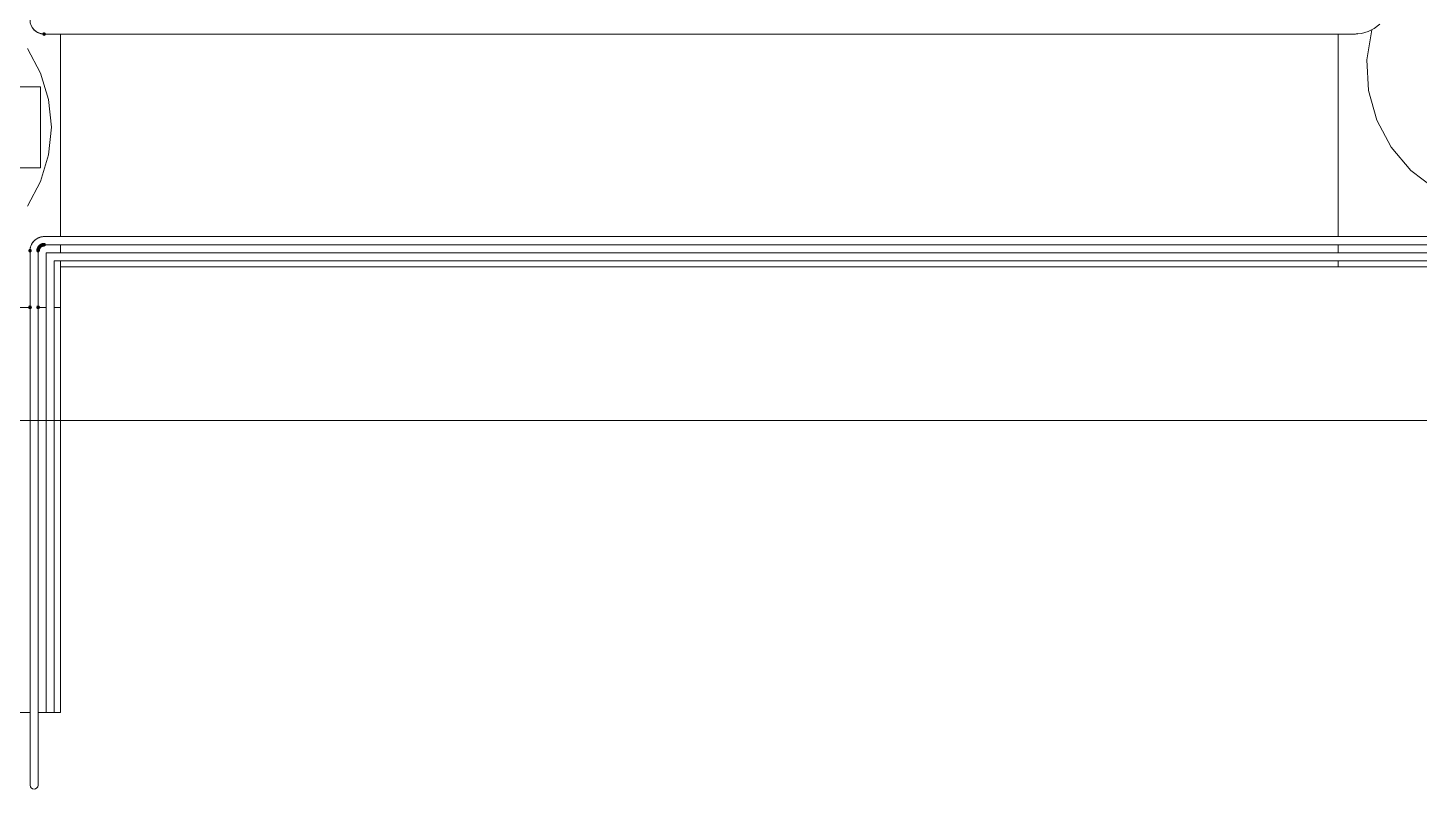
# Model space of a CAD drawing. Header units: millimetres. Extents: x -546 to 1681, y -650 to 1730.
# Drawn here: x 411 to 479.8, y 248.2 to 285.8 of the extents above; entities that cross this region are included whole.
import ezdxf

# ---------------------------------------------------------------- set-up
doc = ezdxf.new("R2010")
doc.units = ezdxf.units.MM

msp = doc.modelspace()

# ---------------------------------------------------------------- hatches: boundary and pattern name
h = msp.add_hatch(color=7)
h.dxf.hatch_style = 2
h.paths.add_polyline_path([(411.813, 285.545), (411.749, 285.519), (411.723, 285.455), (411.749, 285.392), (411.813, 285.365), (411.883, 285.392), (411.91, 285.455), (411.883, 285.519)])
h = msp.add_hatch(color=7)
h.dxf.hatch_style = 2
h.paths.add_polyline_path([(411.509, 274.989), (411.49, 274.923), (411.524, 274.863), (411.591, 274.845), (411.651, 274.879), (411.676, 274.954), (411.642, 275.014), (411.575, 275.032)])
h = msp.add_hatch(color=7)
h.dxf.hatch_style = 2
h.paths.add_polyline_path([(411.519, 275.003), (411.497, 274.938), (411.527, 274.876), (411.592, 274.853), (411.654, 274.883), (411.684, 274.957), (411.654, 275.019), (411.589, 275.042)])
h = msp.add_hatch(color=7)
h.dxf.hatch_style = 2
h.paths.add_polyline_path([(411.527, 275.012), (411.505, 274.947), (411.535, 274.885), (411.6, 274.862), (411.662, 274.892), (411.692, 274.966), (411.662, 275.028), (411.597, 275.051)])
h = msp.add_hatch(color=7)
h.dxf.hatch_style = 2
h.paths.add_polyline_path([(411.535, 275.021), (411.513, 274.956), (411.543, 274.894), (411.608, 274.871), (411.67, 274.901), (411.7, 274.975), (411.67, 275.037), (411.605, 275.06)])
h = msp.add_hatch(color=7)
h.dxf.hatch_style = 2
h.paths.add_polyline_path([(411.551, 275.037), (411.521, 274.975), (411.543, 274.91), (411.605, 274.88), (411.67, 274.903), (411.709, 274.973), (411.687, 275.038), (411.625, 275.068)])
h = msp.add_hatch(color=7)
h.dxf.hatch_style = 2
h.paths.add_polyline_path([(411.56, 275.045), (411.53, 274.983), (411.552, 274.918), (411.614, 274.888), (411.679, 274.911), (411.718, 274.981), (411.696, 275.046), (411.634, 275.076)])
h = msp.add_hatch(color=7)
h.dxf.hatch_style = 2
h.paths.add_polyline_path([(411.573, 275.057), (411.539, 274.997), (411.558, 274.931), (411.617, 274.897), (411.684, 274.915), (411.727, 274.982), (411.709, 275.048), (411.649, 275.082)])
h = msp.add_hatch(color=7)
h.dxf.hatch_style = 2
h.paths.add_polyline_path([(411.586, 275.067), (411.549, 275.009), (411.564, 274.942), (411.622, 274.905), (411.689, 274.919), (411.699, 274.926), (411.736, 274.985), (411.721, 275.052), (411.663, 275.089), (411.596, 275.074)])
h = msp.add_hatch(color=7)
h.dxf.hatch_style = 2
h.paths.add_polyline_path([(411.596, 275.074), (411.559, 275.016), (411.574, 274.949), (411.632, 274.912), (411.699, 274.926), (411.709, 274.933), (411.746, 274.992), (411.731, 275.059), (411.673, 275.096), (411.606, 275.081)])
h = msp.add_hatch(color=7)
h.dxf.hatch_style = 2
h.paths.add_polyline_path([(411.611, 275.084), (411.57, 275.029), (411.58, 274.961), (411.636, 274.92), (411.704, 274.93), (411.714, 274.936), (411.755, 274.991), (411.745, 275.059), (411.689, 275.1), (411.621, 275.09)])
h = msp.add_hatch(color=7)
h.dxf.hatch_style = 2
h.paths.add_polyline_path([(411.625, 275.092), (411.581, 275.039), (411.589, 274.97), (411.642, 274.927), (411.711, 274.934), (411.722, 274.94), (411.765, 274.994), (411.758, 275.062), (411.704, 275.105), (411.636, 275.098)])
h = msp.add_hatch(color=7)
h.dxf.hatch_style = 2
h.paths.add_polyline_path([(411.632, 275.096), (411.591, 275.041), (411.601, 274.973), (411.657, 274.932), (411.725, 274.942), (411.735, 274.948), (411.776, 275.003), (411.766, 275.071), (411.71, 275.112), (411.642, 275.102)])
h = msp.add_hatch(color=7)
h.dxf.hatch_style = 2
h.paths.add_polyline_path([(411.651, 275.107), (411.604, 275.057), (411.607, 274.988), (411.657, 274.941), (411.726, 274.943), (411.737, 274.948), (411.784, 274.999), (411.782, 275.067), (411.731, 275.114), (411.662, 275.112)])
h = msp.add_hatch(color=7)
h.dxf.hatch_style = 2
h.paths.add_polyline_path([(411.669, 275.115), (411.618, 275.068), (411.615, 274.999), (411.662, 274.949), (411.73, 274.946), (411.741, 274.95), (411.792, 274.996), (411.795, 275.065), (411.749, 275.116), (411.68, 275.119)])
h = msp.add_hatch(color=7)
h.dxf.hatch_style = 2
h.paths.add_polyline_path([(411.682, 275.12), (411.63, 275.074), (411.625, 275.006), (411.67, 274.954), (411.739, 274.949), (411.751, 274.953), (411.803, 274.998), (411.808, 275.067), (411.763, 275.119), (411.694, 275.124)])
h = msp.add_hatch(color=7)
h.dxf.hatch_style = 2
h.paths.add_polyline_path([(411.692, 275.123), (411.641, 275.076), (411.638, 275.007), (411.685, 274.957), (411.753, 274.954), (411.764, 274.958), (411.815, 275.004), (411.818, 275.073), (411.772, 275.124), (411.703, 275.127)])
h = msp.add_hatch(color=7)
h.dxf.hatch_style = 2
h.paths.add_polyline_path([(411.712, 275.13), (411.657, 275.088), (411.646, 275.02), (411.687, 274.965), (411.755, 274.955), (411.767, 274.958), (411.823, 274.999), (411.833, 275.067), (411.792, 275.122), (411.724, 275.133)])
h = msp.add_hatch(color=7)
h.dxf.hatch_style = 2
h.paths.add_polyline_path([(411.722, 275.132), (411.668, 275.09), (411.659, 275.022), (411.701, 274.967), (411.769, 274.958), (411.78, 274.961), (411.835, 275.004), (411.843, 275.072), (411.801, 275.126), (411.733, 275.135)])
h = msp.add_hatch(color=7)
h.dxf.hatch_style = 2
h.paths.add_polyline_path([(411.742, 275.137), (411.683, 275.1), (411.668, 275.033), (411.704, 274.975), (411.771, 274.959), (411.783, 274.961), (411.842, 274.998), (411.857, 275.065), (411.821, 275.123), (411.754, 275.139)])
h = msp.add_hatch(color=7)
h.dxf.hatch_style = 2
h.paths.add_polyline_path([(411.754, 275.139), (411.695, 275.102), (411.68, 275.035), (411.716, 274.977), (411.783, 274.961), (411.795, 274.963), (411.854, 275), (411.869, 275.067), (411.833, 275.125), (411.766, 275.141)])
h = msp.add_hatch(color=7)
h.dxf.hatch_style = 2
h.paths.add_polyline_path([(411.773, 275.142), (411.712, 275.11), (411.691, 275.045), (411.723, 274.984), (411.788, 274.963), (411.8, 274.964), (411.861, 274.995), (411.882, 275.061), (411.851, 275.122), (411.785, 275.143)])
h = msp.add_hatch(color=7)
h.dxf.hatch_style = 2
h.paths.add_polyline_path([(411.785, 275.143), (411.724, 275.111), (411.703, 275.046), (411.735, 274.985), (411.8, 274.964), (411.812, 274.965), (411.873, 274.996), (411.894, 275.062), (411.863, 275.123), (411.797, 275.144)])
h = msp.add_hatch(color=7)
h.dxf.hatch_style = 2
h.paths.add_polyline_path([(411.797, 275.144), (411.736, 275.112), (411.715, 275.047), (411.747, 274.986), (411.812, 274.965), (411.824, 274.966), (411.885, 274.997), (411.906, 275.063), (411.875, 275.124), (411.809, 275.145)])
h = msp.add_hatch(color=7)
h.dxf.hatch_style = 2
h.paths.add_polyline_path([(411.817, 275.145), (411.753, 275.119), (411.727, 275.055), (411.753, 274.992), (411.817, 274.965), (411.883, 274.992), (411.91, 275.055), (411.883, 275.119)])
h = msp.add_hatch(color=7)
h.dxf.hatch_style = 2
h.paths.add_polyline_path([(411.21, 274.762), (411.183, 274.826), (411.12, 274.852), (411.056, 274.826), (411.03, 274.762), (411.056, 274.692), (411.12, 274.665), (411.183, 274.692)])
h = msp.add_hatch(color=7)
h.dxf.hatch_style = 2
h.paths.add_polyline_path([(411.43, 274.775), (411.451, 274.709), (411.512, 274.678), (411.578, 274.699), (411.609, 274.76), (411.61, 274.772), (411.589, 274.837), (411.528, 274.869), (411.463, 274.848), (411.431, 274.787)])
h = msp.add_hatch(color=7)
h.dxf.hatch_style = 2
h.paths.add_polyline_path([(411.43, 274.755), (411.456, 274.692), (411.52, 274.665), (411.583, 274.692), (411.61, 274.755), (411.61, 274.767), (411.583, 274.831), (411.52, 274.857), (411.456, 274.831), (411.43, 274.767)])
h = msp.add_hatch(color=7)
h.dxf.hatch_style = 2
h.paths.add_polyline_path([(411.431, 274.787), (411.452, 274.722), (411.512, 274.69), (411.578, 274.71), (411.61, 274.771), (411.611, 274.782), (411.591, 274.848), (411.53, 274.88), (411.464, 274.859), (411.432, 274.798)])
h = msp.add_hatch(color=7)
h.dxf.hatch_style = 2
h.paths.add_polyline_path([(411.433, 274.805), (411.448, 274.738), (411.507, 274.701), (411.574, 274.717), (411.61, 274.775), (411.612, 274.787), (411.597, 274.854), (411.538, 274.891), (411.471, 274.875), (411.435, 274.817)])
h = msp.add_hatch(color=7)
h.dxf.hatch_style = 2
h.paths.add_polyline_path([(411.435, 274.817), (411.45, 274.75), (411.509, 274.713), (411.576, 274.729), (411.612, 274.787), (411.614, 274.799), (411.599, 274.866), (411.54, 274.903), (411.473, 274.887), (411.437, 274.829)])
h = msp.add_hatch(color=7)
h.dxf.hatch_style = 2
h.paths.add_polyline_path([(411.438, 274.836), (411.449, 274.768), (411.504, 274.727), (411.572, 274.737), (411.613, 274.792), (411.616, 274.804), (411.606, 274.872), (411.55, 274.914), (411.482, 274.903), (411.441, 274.848)])
h = msp.add_hatch(color=7)
h.dxf.hatch_style = 2
h.paths.add_polyline_path([(411.442, 274.85), (411.451, 274.782), (411.505, 274.739), (411.573, 274.748), (411.615, 274.803), (411.618, 274.814), (411.61, 274.882), (411.555, 274.924), (411.487, 274.915), (411.445, 274.861)])
h = msp.add_hatch(color=7)
h.dxf.hatch_style = 2
h.paths.add_polyline_path([(411.444, 274.859), (411.455, 274.791), (411.51, 274.75), (411.578, 274.76), (411.619, 274.815), (411.622, 274.827), (411.612, 274.895), (411.556, 274.937), (411.488, 274.926), (411.447, 274.871)])
h = msp.add_hatch(color=7)
h.dxf.hatch_style = 2
h.paths.add_polyline_path([(411.45, 274.88), (411.453, 274.811), (411.504, 274.765), (411.573, 274.768), (411.619, 274.818), (411.623, 274.829), (411.62, 274.898), (411.569, 274.945), (411.501, 274.942), (411.454, 274.891)])
h = msp.add_hatch(color=7)
h.dxf.hatch_style = 2
h.paths.add_polyline_path([(411.457, 274.897), (411.454, 274.829), (411.501, 274.778), (411.57, 274.776), (411.621, 274.823), (411.626, 274.834), (411.628, 274.903), (411.581, 274.953), (411.512, 274.955), (411.462, 274.908)])
h = msp.add_hatch(color=7)
h.dxf.hatch_style = 2
h.paths.add_polyline_path([(411.462, 274.908), (411.459, 274.84), (411.506, 274.789), (411.575, 274.787), (411.626, 274.834), (411.631, 274.845), (411.633, 274.914), (411.586, 274.964), (411.517, 274.966), (411.467, 274.919)])
h = msp.add_hatch(color=7)
h.dxf.hatch_style = 2
h.paths.add_polyline_path([(411.467, 274.919), (411.464, 274.851), (411.511, 274.8), (411.58, 274.798), (411.631, 274.845), (411.636, 274.856), (411.638, 274.925), (411.591, 274.975), (411.522, 274.977), (411.472, 274.93)])
h = msp.add_hatch(color=7)
h.dxf.hatch_style = 2
h.paths.add_polyline_path([(411.475, 274.936), (411.467, 274.868), (411.511, 274.814), (411.579, 274.807), (411.633, 274.85), (411.639, 274.861), (411.646, 274.93), (411.603, 274.983), (411.534, 274.99), (411.481, 274.947)])
h = msp.add_hatch(color=7)
h.dxf.hatch_style = 2
h.paths.add_polyline_path([(411.482, 274.95), (411.472, 274.882), (411.513, 274.827), (411.581, 274.817), (411.637, 274.858), (411.643, 274.868), (411.653, 274.936), (411.612, 274.991), (411.544, 275.001), (411.488, 274.96)])
h = msp.add_hatch(color=7)
h.dxf.hatch_style = 2
h.paths.add_polyline_path([(411.492, 274.966), (411.477, 274.899), (411.514, 274.84), (411.581, 274.826), (411.639, 274.863), (411.646, 274.873), (411.661, 274.94), (411.624, 274.998), (411.557, 275.013), (411.499, 274.976)])
h = msp.add_hatch(color=7)
h.dxf.hatch_style = 2
h.paths.add_polyline_path([(411.499, 274.976), (411.484, 274.909), (411.521, 274.85), (411.588, 274.836), (411.646, 274.873), (411.653, 274.883), (411.668, 274.95), (411.631, 275.008), (411.564, 275.023), (411.506, 274.986)])
h = msp.add_hatch(color=7)
h.dxf.hatch_style = 2
h.paths.add_polyline_path([(411.21, 271.974), (411.183, 272.038), (411.12, 272.064), (411.056, 272.038), (411.03, 271.974), (411.03, 271.963), (411.056, 271.9), (411.12, 271.873), (411.183, 271.9), (411.21, 271.963)])
h = msp.add_hatch(color=7)
h.dxf.hatch_style = 2
h.paths.add_polyline_path([(411.21, 271.963), (411.183, 272.027), (411.12, 272.053), (411.056, 272.027), (411.03, 271.963), (411.03, 271.951), (411.056, 271.888), (411.12, 271.861), (411.183, 271.888), (411.21, 271.951)])
h = msp.add_hatch(color=7)
h.dxf.hatch_style = 2
h.paths.add_polyline_path([(411.43, 271.963), (411.456, 271.9), (411.52, 271.873), (411.583, 271.9), (411.61, 271.963), (411.61, 271.974), (411.583, 272.038), (411.52, 272.064), (411.456, 272.038), (411.43, 271.974)])
h = msp.add_hatch(color=7)
h.dxf.hatch_style = 2
h.paths.add_polyline_path([(411.43, 271.951), (411.456, 271.888), (411.52, 271.861), (411.583, 271.888), (411.61, 271.951), (411.61, 271.963), (411.583, 272.027), (411.52, 272.053), (411.456, 272.027), (411.43, 271.963)])

# ---------------------------------------------------------------- linework, layer by layer
at = {"color": 7, "lineweight": 0}
for points in [[(411.82, 285.455), (411.679, 285.469), (411.547, 285.51), (411.429, 285.575), (411.325, 285.66), (411.239, 285.764), (411.175, 285.883), (411.134, 286.014), (411.12, 286.155)], [(411.227, 285.783), (411.242, 285.759)], [(411.227, 285.783), (411.242, 285.759)], [(411.242, 285.759), (411.259, 285.737)], [(411.242, 285.759), (411.259, 285.737)], [(411.259, 285.737), (411.276, 285.714)], [(411.259, 285.737), (411.276, 285.714)], [(411.276, 285.714), (411.294, 285.693)], [(411.276, 285.714), (411.294, 285.693)], [(411.294, 285.693), (411.313, 285.672)], [(411.294, 285.693), (411.313, 285.672)], [(411.313, 285.672), (411.332, 285.652)], [(411.313, 285.672), (411.332, 285.652)], [(411.332, 285.652), (411.353, 285.633)], [(411.332, 285.652), (411.353, 285.633)], [(411.353, 285.633), (411.374, 285.615)], [(411.353, 285.633), (411.374, 285.615)], [(411.374, 285.615), (411.396, 285.598)], [(411.374, 285.615), (411.396, 285.598)], [(411.396, 285.598), (411.419, 285.581)], [(411.396, 285.598), (411.419, 285.581)], [(411.419, 285.581), (411.442, 285.566)], [(411.419, 285.581), (411.442, 285.566)], [(411.442, 285.566), (411.466, 285.551)], [(411.442, 285.566), (411.466, 285.551)], [(411.466, 285.551), (411.49, 285.537)], [(411.466, 285.551), (411.49, 285.537)], [(411.49, 285.537), (411.515, 285.524)], [(411.49, 285.537), (411.515, 285.524)], [(411.515, 285.524), (411.541, 285.513)], [(411.515, 285.524), (411.541, 285.513)], [(411.541, 285.513), (411.567, 285.502)], [(411.541, 285.513), (411.567, 285.502)], [(411.567, 285.502), (411.593, 285.493)], [(411.567, 285.502), (411.593, 285.493)], [(411.593, 285.493), (411.619, 285.484)], [(411.593, 285.493), (411.619, 285.484)], [(411.619, 285.484), (411.646, 285.476)], [(411.619, 285.484), (411.646, 285.476)], [(411.646, 285.476), (411.674, 285.47)], [(411.646, 285.476), (411.674, 285.47)], [(411.674, 285.47), (411.701, 285.465)], [(411.674, 285.47), (411.701, 285.465)], [(411.701, 285.465), (411.729, 285.461)], [(411.701, 285.465), (411.729, 285.461)], [(411.729, 285.461), (411.757, 285.457)], [(411.729, 285.461), (411.757, 285.457)], [(411.757, 285.457), (411.785, 285.455)], [(411.757, 285.457), (411.785, 285.455)], [(411.785, 285.455), (411.813, 285.455)], [(411.785, 285.455), (411.813, 285.455)], [(411.82, 285.455), (412.6, 285.455)], [(411.82, 285.455), (412.6, 285.455)], [(412.628, 285.455), (412.6, 285.455)], [(412.6, 285.455), (412.64, 285.455)], [(412.62, 275.455), (412.62, 285.455)], [(412.656, 285.455), (412.628, 285.455)], [(412.64, 285.455), (476.173, 285.455)], [(412.656, 285.455), (476.173, 285.455)], [(475.77, 275.455), (475.77, 285.455)], [(475.77, 285.455), (475.77, 275.455)], [(476.173, 285.455), (476.57, 285.455)], [(477.828, 285.94), (477.551, 285.733), (477.244, 285.581), (476.914, 285.487), (476.57, 285.455)], [(476.57, 285.455), (476.598, 285.455)], [(476.57, 285.455), (476.598, 285.455)], [(476.598, 285.455), (476.626, 285.457)], [(476.598, 285.455), (476.626, 285.457)], [(476.626, 285.457), (476.654, 285.46)], [(476.626, 285.457), (476.654, 285.46)], [(476.654, 285.46), (476.682, 285.464)], [(476.654, 285.46), (476.682, 285.464)], [(476.682, 285.464), (476.709, 285.469)], [(476.682, 285.464), (476.709, 285.469)], [(476.709, 285.469), (476.737, 285.475)], [(476.709, 285.469), (476.737, 285.475)], [(411.12, 274.755), (411.134, 274.896), (411.175, 275.027), (411.239, 275.146), (411.325, 275.25), (411.429, 275.335), (411.547, 275.4), (411.679, 275.441), (411.82, 275.455)], [(411.178, 275.034), (411.168, 275.008)], [(411.178, 275.034), (411.168, 275.008)], [(411.19, 275.06), (411.178, 275.034)], [(411.19, 275.06), (411.178, 275.034)], [(411.203, 275.084), (411.19, 275.06)], [(411.203, 275.084), (411.19, 275.06)], [(411.217, 275.109), (411.203, 275.084)], [(411.217, 275.109), (411.203, 275.084)], [(411.231, 275.133), (411.217, 275.109)], [(411.231, 275.133), (411.217, 275.109)], [(411.247, 275.156), (411.231, 275.133)], [(411.247, 275.156), (411.231, 275.133)], [(411.263, 275.179), (411.247, 275.156)], [(411.263, 275.179), (411.247, 275.156)], [(411.281, 275.201), (411.263, 275.179)], [(411.281, 275.201), (411.263, 275.179)], [(411.299, 275.222), (411.281, 275.201)], [(411.299, 275.222), (411.281, 275.201)], [(411.318, 275.242), (411.299, 275.222)], [(411.318, 275.242), (411.299, 275.222)], [(411.338, 275.262), (411.318, 275.242)], [(411.338, 275.262), (411.318, 275.242)], [(411.359, 275.281), (411.338, 275.262)], [(411.359, 275.281), (411.338, 275.262)], [(411.38, 275.299), (411.359, 275.281)], [(411.38, 275.299), (411.359, 275.281)], [(411.402, 275.316), (411.38, 275.299)], [(411.402, 275.316), (411.38, 275.299)], [(411.425, 275.332), (411.402, 275.316)], [(411.425, 275.332), (411.402, 275.316)], [(411.448, 275.348), (411.425, 275.332)], [(411.448, 275.348), (411.425, 275.332)], [(411.472, 275.362), (411.448, 275.348)], [(411.472, 275.362), (411.448, 275.348)], [(411.497, 275.375), (411.472, 275.362)], [(411.497, 275.375), (411.472, 275.362)], [(411.522, 275.388), (411.497, 275.375)], [(411.522, 275.388), (411.497, 275.375)], [(411.52, 274.755), (411.543, 274.872), (411.608, 274.967), (411.703, 275.032), (411.82, 275.055)], [(411.548, 275.399), (411.522, 275.388)], [(411.548, 275.399), (411.522, 275.388)], [(411.574, 275.41), (411.548, 275.399)], [(411.574, 275.41), (411.548, 275.399)], [(411.6, 275.419), (411.574, 275.41)], [(411.6, 275.419), (411.574, 275.41)], [(411.627, 275.427), (411.6, 275.419)], [(411.627, 275.427), (411.6, 275.419)], [(411.654, 275.435), (411.627, 275.427)], [(411.654, 275.435), (411.627, 275.427)], [(411.628, 274.985), (411.718, 275.037), (411.82, 275.055)], [(411.681, 275.441), (411.654, 275.435)], [(411.681, 275.441), (411.654, 275.435)], [(411.709, 275.446), (411.681, 275.441)], [(411.709, 275.446), (411.681, 275.441)], [(411.736, 275.45), (411.709, 275.446)], [(411.736, 275.45), (411.709, 275.446)], [(411.764, 275.452), (411.736, 275.45)], [(411.764, 275.452), (411.736, 275.45)], [(411.792, 275.454), (411.764, 275.452)], [(411.792, 275.454), (411.764, 275.452)], [(411.82, 275.455), (411.792, 275.454)], [(411.82, 275.455), (411.792, 275.454)], [(412.6, 275.455), (411.82, 275.455)], [(411.82, 275.455), (412.6, 275.455)], [(411.82, 275.055), (412.6, 275.055)], [(411.82, 275.055), (412.6, 275.055)], [(412.6, 275.455), (412.628, 275.455)], [(412.6, 275.455), (412.64, 275.455)], [(412.628, 275.055), (412.6, 275.055)], [(412.6, 275.055), (412.64, 275.055)], [(412.62, 274.655), (412.62, 275.055)], [(412.628, 275.455), (412.656, 275.455)], [(412.656, 275.055), (412.628, 275.055)], [(412.64, 275.455), (480.85, 275.455)], [(412.64, 275.055), (480.85, 275.055)], [(480.866, 275.455), (412.656, 275.455)], [(412.656, 275.055), (480.866, 275.055)], [(475.77, 274.655), (475.77, 275.055)], [(475.77, 275.055), (475.77, 274.655)], [(411.121, 274.79), (411.12, 274.762)], [(411.121, 274.79), (411.12, 274.762)], [(411.12, 274.755), (411.12, 271.974)], [(411.12, 271.974), (411.12, 274.755)], [(411.123, 274.818), (411.121, 274.79)], [(411.123, 274.818), (411.121, 274.79)], [(411.126, 274.846), (411.123, 274.818)], [(411.126, 274.846), (411.123, 274.818)], [(411.13, 274.874), (411.126, 274.846)], [(411.13, 274.874), (411.126, 274.846)], [(411.136, 274.901), (411.13, 274.874)], [(411.136, 274.901), (411.13, 274.874)], [(411.142, 274.928), (411.136, 274.901)], [(411.142, 274.928), (411.136, 274.901)], [(411.15, 274.955), (411.142, 274.928)], [(411.15, 274.955), (411.142, 274.928)], [(411.158, 274.982), (411.15, 274.955)], [(411.158, 274.982), (411.15, 274.955)], [(411.168, 275.008), (411.158, 274.982)], [(411.168, 275.008), (411.158, 274.982)], [(411.52, 274.755), (411.538, 274.857), (411.59, 274.946)], [(411.52, 271.974), (411.52, 274.755)], [(411.52, 271.974), (411.52, 274.755)], [(411.92, 274.655), (412.62, 274.655)], [(411.92, 271.955), (411.92, 274.655)], [(412.62, 274.655), (480.87, 274.655)], [(412.32, 274.255), (412.62, 274.255)], [(412.32, 271.955), (412.32, 274.255)], [(412.62, 273.955), (412.62, 274.255)], [(412.62, 274.255), (480.87, 274.255)], [(412.62, 273.955), (475.77, 273.955)], [(412.62, 271.955), (412.62, 273.955)], [(475.77, 273.955), (475.77, 274.255)], [(475.77, 274.255), (475.77, 273.955)], [(475.77, 273.955), (487.77, 273.955)], [(411.12, 271.955), (401.12, 271.955)], [(411.12, 271.935), (411.12, 271.974)], [(411.12, 271.951), (411.12, 251.971)], [(411.12, 251.971), (411.12, 271.935)], [(411.52, 271.935), (411.52, 271.974)], [(411.92, 271.955), (411.52, 271.955)], [(411.52, 251.971), (411.52, 271.951)], [(411.52, 251.971), (411.52, 271.935)], [(411.92, 251.955), (411.92, 271.955)], [(412.62, 271.955), (412.32, 271.955)], [(412.32, 251.955), (412.32, 271.955)], [(412.62, 251.955), (412.62, 271.955)], [(187.211, 266.371), (641.497, 266.371)], [(411.12, 251.955), (401.12, 251.955)], [(411.12, 251.971), (411.12, 248.371)], [(411.52, 248.371), (411.52, 251.971)], [(411.92, 251.955), (411.52, 251.955)], [(412.32, 251.955), (411.92, 251.955)], [(412.62, 251.955), (412.32, 251.955)], [(411.52, 248.371), (411.504, 248.293), (411.461, 248.23), (411.398, 248.187), (411.32, 248.171), (411.242, 248.187), (411.178, 248.23), (411.135, 248.293), (411.12, 248.371)]]:
    msp.add_lwpolyline(points, dxfattribs=at)
at = {"color": 251, "lineweight": 0, "true_color": 0x4c4c4c}
for points in [[(477.426, 285.669), (477.183, 284.175)], [(411.64, 283.532), (410.993, 284.743)], [(477.183, 284.175), (477.266, 282.664)], [(412.038, 282.219), (411.64, 283.532)], [(477.266, 282.664), (477.672, 281.207)], [(412.173, 280.854), (412.038, 282.219)], [(412.038, 279.488), (412.173, 280.854)], [(477.672, 281.207), (478.383, 279.87)], [(478.383, 279.87), (479.363, 278.718)], [(411.64, 278.175), (412.038, 279.488)], [(479.363, 278.718), (480.569, 277.803)], [(410.993, 276.965), (411.64, 278.175)]]:
    msp.add_lwpolyline(points, dxfattribs=at)
at = {"color": 250, "lineweight": 0, "true_color": 0x252525}
for points in [[(409.531, 282.854), (411.631, 282.854)], [(411.631, 278.854), (411.631, 282.854)], [(409.531, 278.854), (411.631, 278.854)]]:
    msp.add_lwpolyline(points, dxfattribs=at)

doc.saveas('drawing.dxf')
